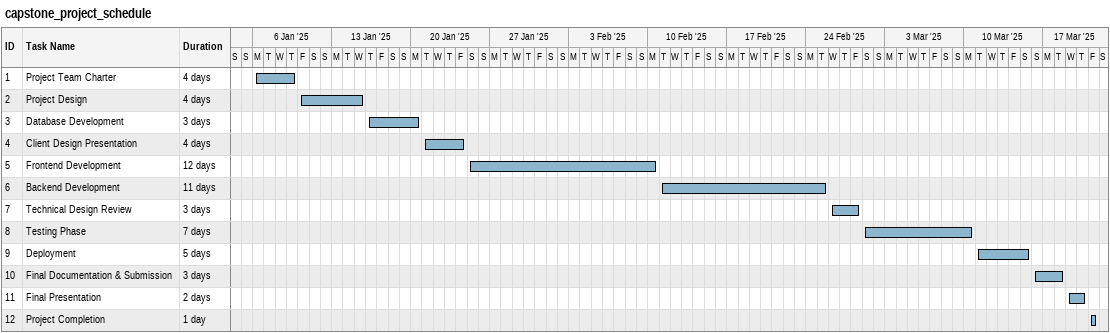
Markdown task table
capstone_project_schedule

| ID | Task | Duration | Start | Finish |
|---|---|---|---|---|
| 1 | Project Team Charter | 4d | 2025-01-06 | 2025-01-09 |
| 2 | Project Design | 4d | 2025-01-10 | 2025-01-15 |
| 3 | Database Development | 3d | 2025-01-16 | 2025-01-20 |
| 4 | Client Design Presentation | 4d | 2025-01-21 | 2025-01-24 |
| 5 | Frontend Development | 12d | 2025-01-25 | 2025-02-10 |
| 6 | Backend Development | 11d | 2025-02-11 | 2025-02-25 |
| 7 | Technical Design Review | 3d | 2025-02-26 | 2025-02-28 |
| 8 | Testing Phase | 7d | 2025-03-01 | 2025-03-10 |
| 9 | Deployment | 5d | 2025-03-11 | 2025-03-15 |
| 10 | Final Documentation & Submission | 3d | 2025-03-16 | 2025-03-18 |
| 11 | Final Presentation | 2d | 2025-03-19 | 2025-03-20 |
| 12 | Project Completion | 1d | 2025-03-21 | 2025-03-21 |
